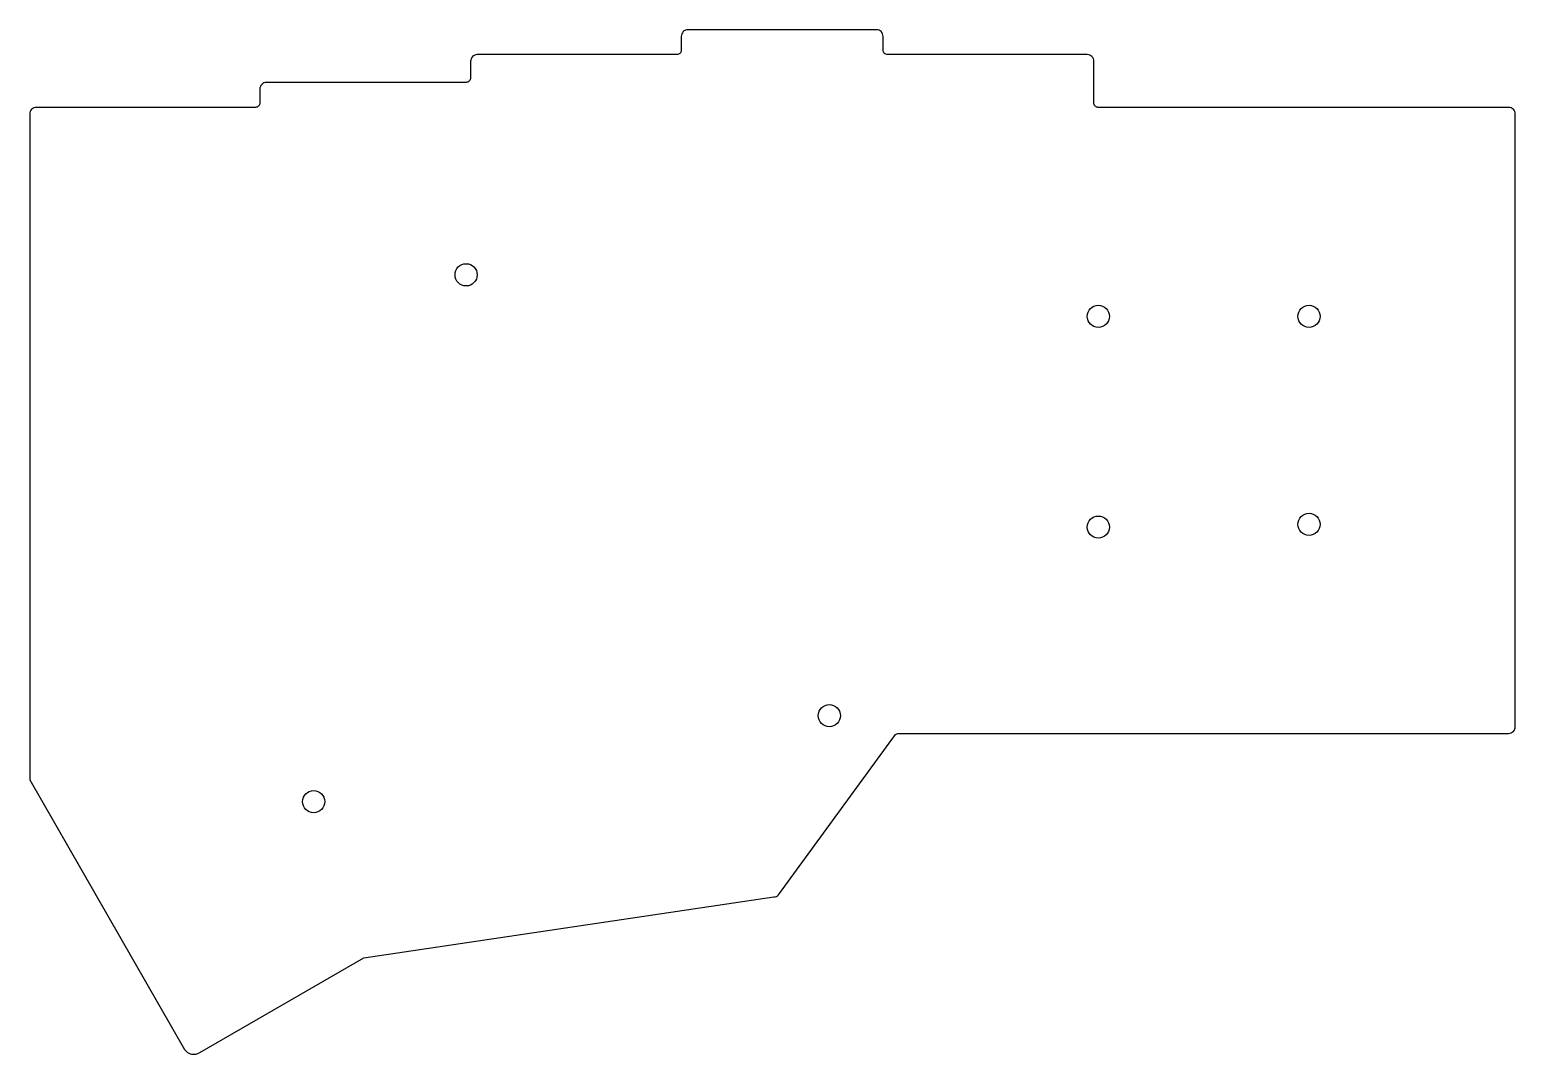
# Model space of a CAD drawing. Header units: millimetres. Extents: x 61 to 195, y -153 to -61.
import ezdxf

# ---------------------------------------------------------------- set-up
doc = ezdxf.new("R2010")
doc.units = ezdxf.units.MM
doc.layers.get('0').update_dxf_attribs({"linetype": 'CONTINUOUS'})

msp = doc.modelspace()

# ---------------------------------------------------------------- linework, layer by layer
msp.add_lwpolyline([(81.25, -67.9), (61.5, -67.9, 0.414214), (60.9, -68.5), (60.9, -128.53), (74.87, -152.85, 0.414231), (76.23, -153.11), (91.03, -144.6), (128.01, -139.1, 0.197905), (128.43, -138.92), (138.97, -124.46, -0.194142), (139.25, -124.35), (175.25, -124.35), (194.25, -124.35, 0.414214), (194.85, -123.75), (194.85, -68.5, 0.414214), (194.25, -67.9), (157.25, -67.9, -0.414214), (156.85, -67.5), (156.85, -63.75, 0.414214), (156.25, -63.15), (138.25, -63.15, -0.414214), (137.85, -62.75), (137.85, -61.5, 0.414214), (137.25, -60.9), (120.25, -60.9, 0.414214), (119.65, -61.5), (119.65, -62.75, -0.414214), (119.25, -63.15), (101.25, -63.15, 0.414214), (100.65, -63.75), (100.65, -65.25, -0.414214), (100.25, -65.65), (82.25, -65.65, 0.414214), (81.65, -66.25), (81.65, -67.5, -0.414214)], format="xyb", close=True)
for centre in [(100.25, -83), (157.25, -86.75), (176.25, -86.75), (157.25, -105.75), (176.25, -105.5), (133, -122.75), (86.5, -130.5)]:
    msp.add_circle(centre, 1)

doc.saveas('drawing.dxf')
